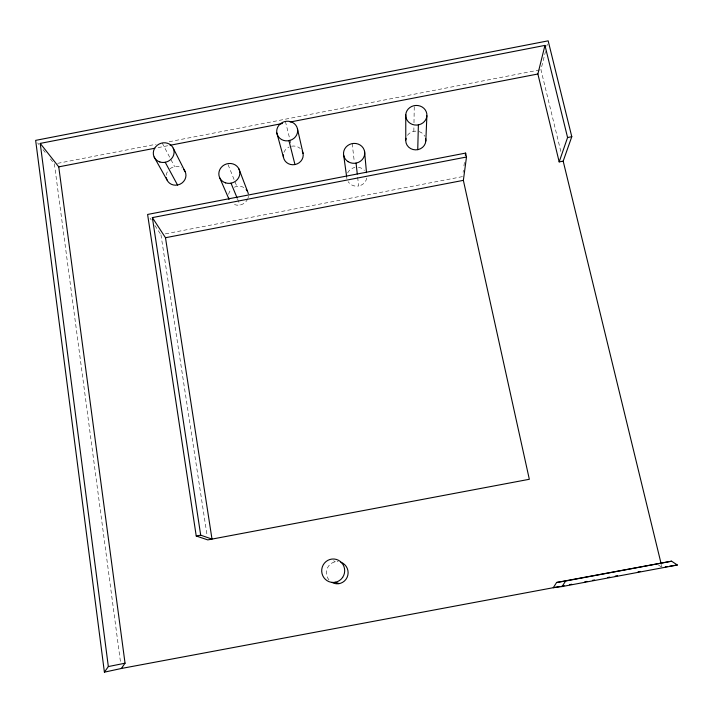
<?xml version="1.0" encoding="UTF-8"?>
<svg xmlns="http://www.w3.org/2000/svg" width="713" height="713" viewBox="0 0 713 713"><rect width="100%" height="100%" fill="white"/><g stroke="black" fill="none" stroke-linecap="round" stroke-linejoin="round"><path stroke-width="0.53" stroke-dasharray="3.56 2.67" d="M413.852 131.317L413.914 127.039M413.986 122.752L414.262 105.64M463.102 172.332L463.379 170.193M463.94 165.915L464.644 160.577M560.819 151.441L540.926 69.66L545.481 51.514M546.818 46.176L547.352 44.037M57.673 163.339L156.076 144.258M169.195 141.718L540.926 69.66M158.072 147.618L168.981 145.497M165.318 233.873L462.541 176.61M333.639 560.757L335.306 561.817M658.393 564.963L661.111 566.764M37.655 142.903L39.001 144.587M43.012 149.65L46.363 153.856M50.382 158.919L54.393 163.972L120.461 661.86M150.024 218.142L151.236 219.978M154.881 225.504L160.345 233.793M162.19 142.983L170.478 158.732M170.995 159.721L174.623 166.61M237.581 199.07L240.04 205.023M228.08 164.65L236.85 186.405M285.405 121.424L289.692 138.661M289.959 139.739L290.761 142.974M661.486 565.204L662.012 567.361M160.951 234.711L207.109 535.508M352.186 143.598L354.334 162.011M357.659 177.287L358.639 186.013A10.071 9.474 -8.9 0 1 348.131 181.681M328.96 579.892A11.087 10.864 -87.1 0 1 338.131 561.666M407.462 135.336A10.053 9.376 -3.9 0 1 416.463 131.13M419.03 131.584A10.053 9.376 -3.9 0 1 424.805 136.263M366.732 178.09A10.071 9.474 -8.9 0 1 358.639 186.013M346.91 178.615A10.071 9.474 -8.9 0 1 346.741 176.967M347.65 172.947A10.071 9.474 -8.9 0 1 354.967 167.43M358.452 167.341A10.071 9.474 -8.9 0 1 364.441 170.416M283.926 152.422A9.991 9.331 -14.2 0 1 289.086 147.003M291.564 146.21A9.991 9.331 -14.2 0 1 300.316 148.554M248.374 196.271A10.053 9.429 -19.8 0 1 248.053 197.911M247.776 198.704A10.053 9.429 -19.8 0 1 232.59 203.633M228.641 194.301A10.053 9.429 -19.8 0 1 231.493 189.168M234.354 187.207A10.053 9.429 -19.8 0 1 244.265 187.777M166.263 175.238A9.991 9.278 -23.5 0 1 167.662 171.334M169.935 168.785A9.991 9.278 -23.5 0 1 181.949 167.965"/><path stroke-width="1.07" d="M417.747 149.677L418.379 124.891M425.821 141.014L426.891 115.791A10.597 9.83 -4.1 0 0 411.633 106.495A10.597 9.83 -4.1 0 0 410.447 123.501A10.597 9.83 -4.1 0 0 426.891 115.791M465.348 155.229L465.625 153.09L147.6 214.453L196.235 536.007L207.786 539.893L529.331 479.279L463.361 180.353L466.498 157.012L465.625 153.09M104.401 672.163L35.65 140.372L548.163 40.837L571.79 136.709L563.181 161.129L559.179 161.896L537.878 74L544.955 45.4L40.222 143.402L108.34 666.566L104.401 672.163L121.344 668.482L559.785 586.487M559.179 161.896L567.575 137.52L544.955 45.4M562.067 586.567L565.623 581.015L671.584 561.193L677.35 565.008L562.067 586.567L553.261 587.708L556.621 582.468L671.584 561.193M121.344 668.482L125.042 663.206L58.751 166.86L40.222 143.402M108.34 666.566L125.042 663.206M58.751 166.86L154.792 148.251M170.077 145.292L282.491 123.501M290.129 122.021L537.878 74M152.368 217.608L165.487 237.723L212.002 539.099L200.701 535.169L152.368 217.608L466.498 157.012M567.575 137.52L571.79 136.709M165.487 237.723L463.361 180.353M196.235 536.007L200.701 535.169M561.96 586.077L564.135 585.667M569.571 584.651L571.746 584.25M584.803 581.808L586.977 581.398M592.414 580.382L594.589 579.972M607.636 577.53L609.811 577.129M615.248 576.113L617.422 575.703M638.09 571.835L640.265 571.434M556.621 582.468L565.623 581.015M665.3 566.862L667.493 566.523M669.685 566.184L677.35 565.008M335.235 582.254L339.192 583.617M154.142 157.029L167.011 179.997M165.211 162.27L177.537 185.015M173.25 148.188L185.13 171.583M219.738 177.876L228.891 198.936M231.012 183.188L237.162 198.071M238.944 168.936L247.536 191.449M276.84 133.028L283.453 157.261M288.952 140.666L294.959 164.56A9.991 9.331 -14.2 0 0 302.285 151.156M563.181 161.129L661.227 564.126M297.508 129.026A10.526 9.777 -14.2 0 1 283.569 140.39A10.526 9.777 -14.2 0 1 280.459 123.732A10.526 9.777 -14.2 0 1 297.508 129.026L303.07 153.464M343.693 155.345L346.616 176.494M356.054 163.099L357.284 174.008M364.548 151.316L366.5 172.662M405.759 114.695L405.777 139.935M340.903 562.272A11.087 10.864 -87.1 0 1 347.124 577.334A11.087 10.864 -87.1 0 1 331.857 582.352M425.652 138.572A10.053 9.376 -3.9 0 1 415.563 149.864A10.053 9.376 -3.9 0 1 406.045 138.322M294.959 164.56A9.991 9.331 -14.2 0 1 283.355 154.819M229.016 199.185A10.053 9.429 -19.8 0 1 228.588 197.599M246.163 189.4A10.053 9.429 -19.8 0 1 248.293 193.793M183.802 169.56A9.991 9.278 -23.5 0 1 180.015 184.212A9.991 9.278 -23.5 0 1 166.307 177.68M342.65 577.37A11.738 11.497 -85.8 0 0 334.13 559.019A11.738 11.497 -85.8 0 0 322.793 575.765A11.738 11.497 -85.8 0 0 342.65 577.37M348.131 161.682A10.624 9.937 -9 0 0 364.7 153.91A10.624 9.937 -9 0 0 349.539 144.463A10.624 9.937 -9 0 0 348.131 161.682M225.62 182.893A10.597 9.884 -19.7 0 0 239.728 171.396A10.597 9.884 -19.7 0 0 222.697 165.986A10.597 9.884 -19.7 0 0 225.62 182.893M159.881 161.985A10.526 9.724 -23.3 0 0 173.999 150.612A10.526 9.724 -23.3 0 0 157.225 145.283A10.526 9.724 -23.3 0 0 159.881 161.985"/></g></svg>
